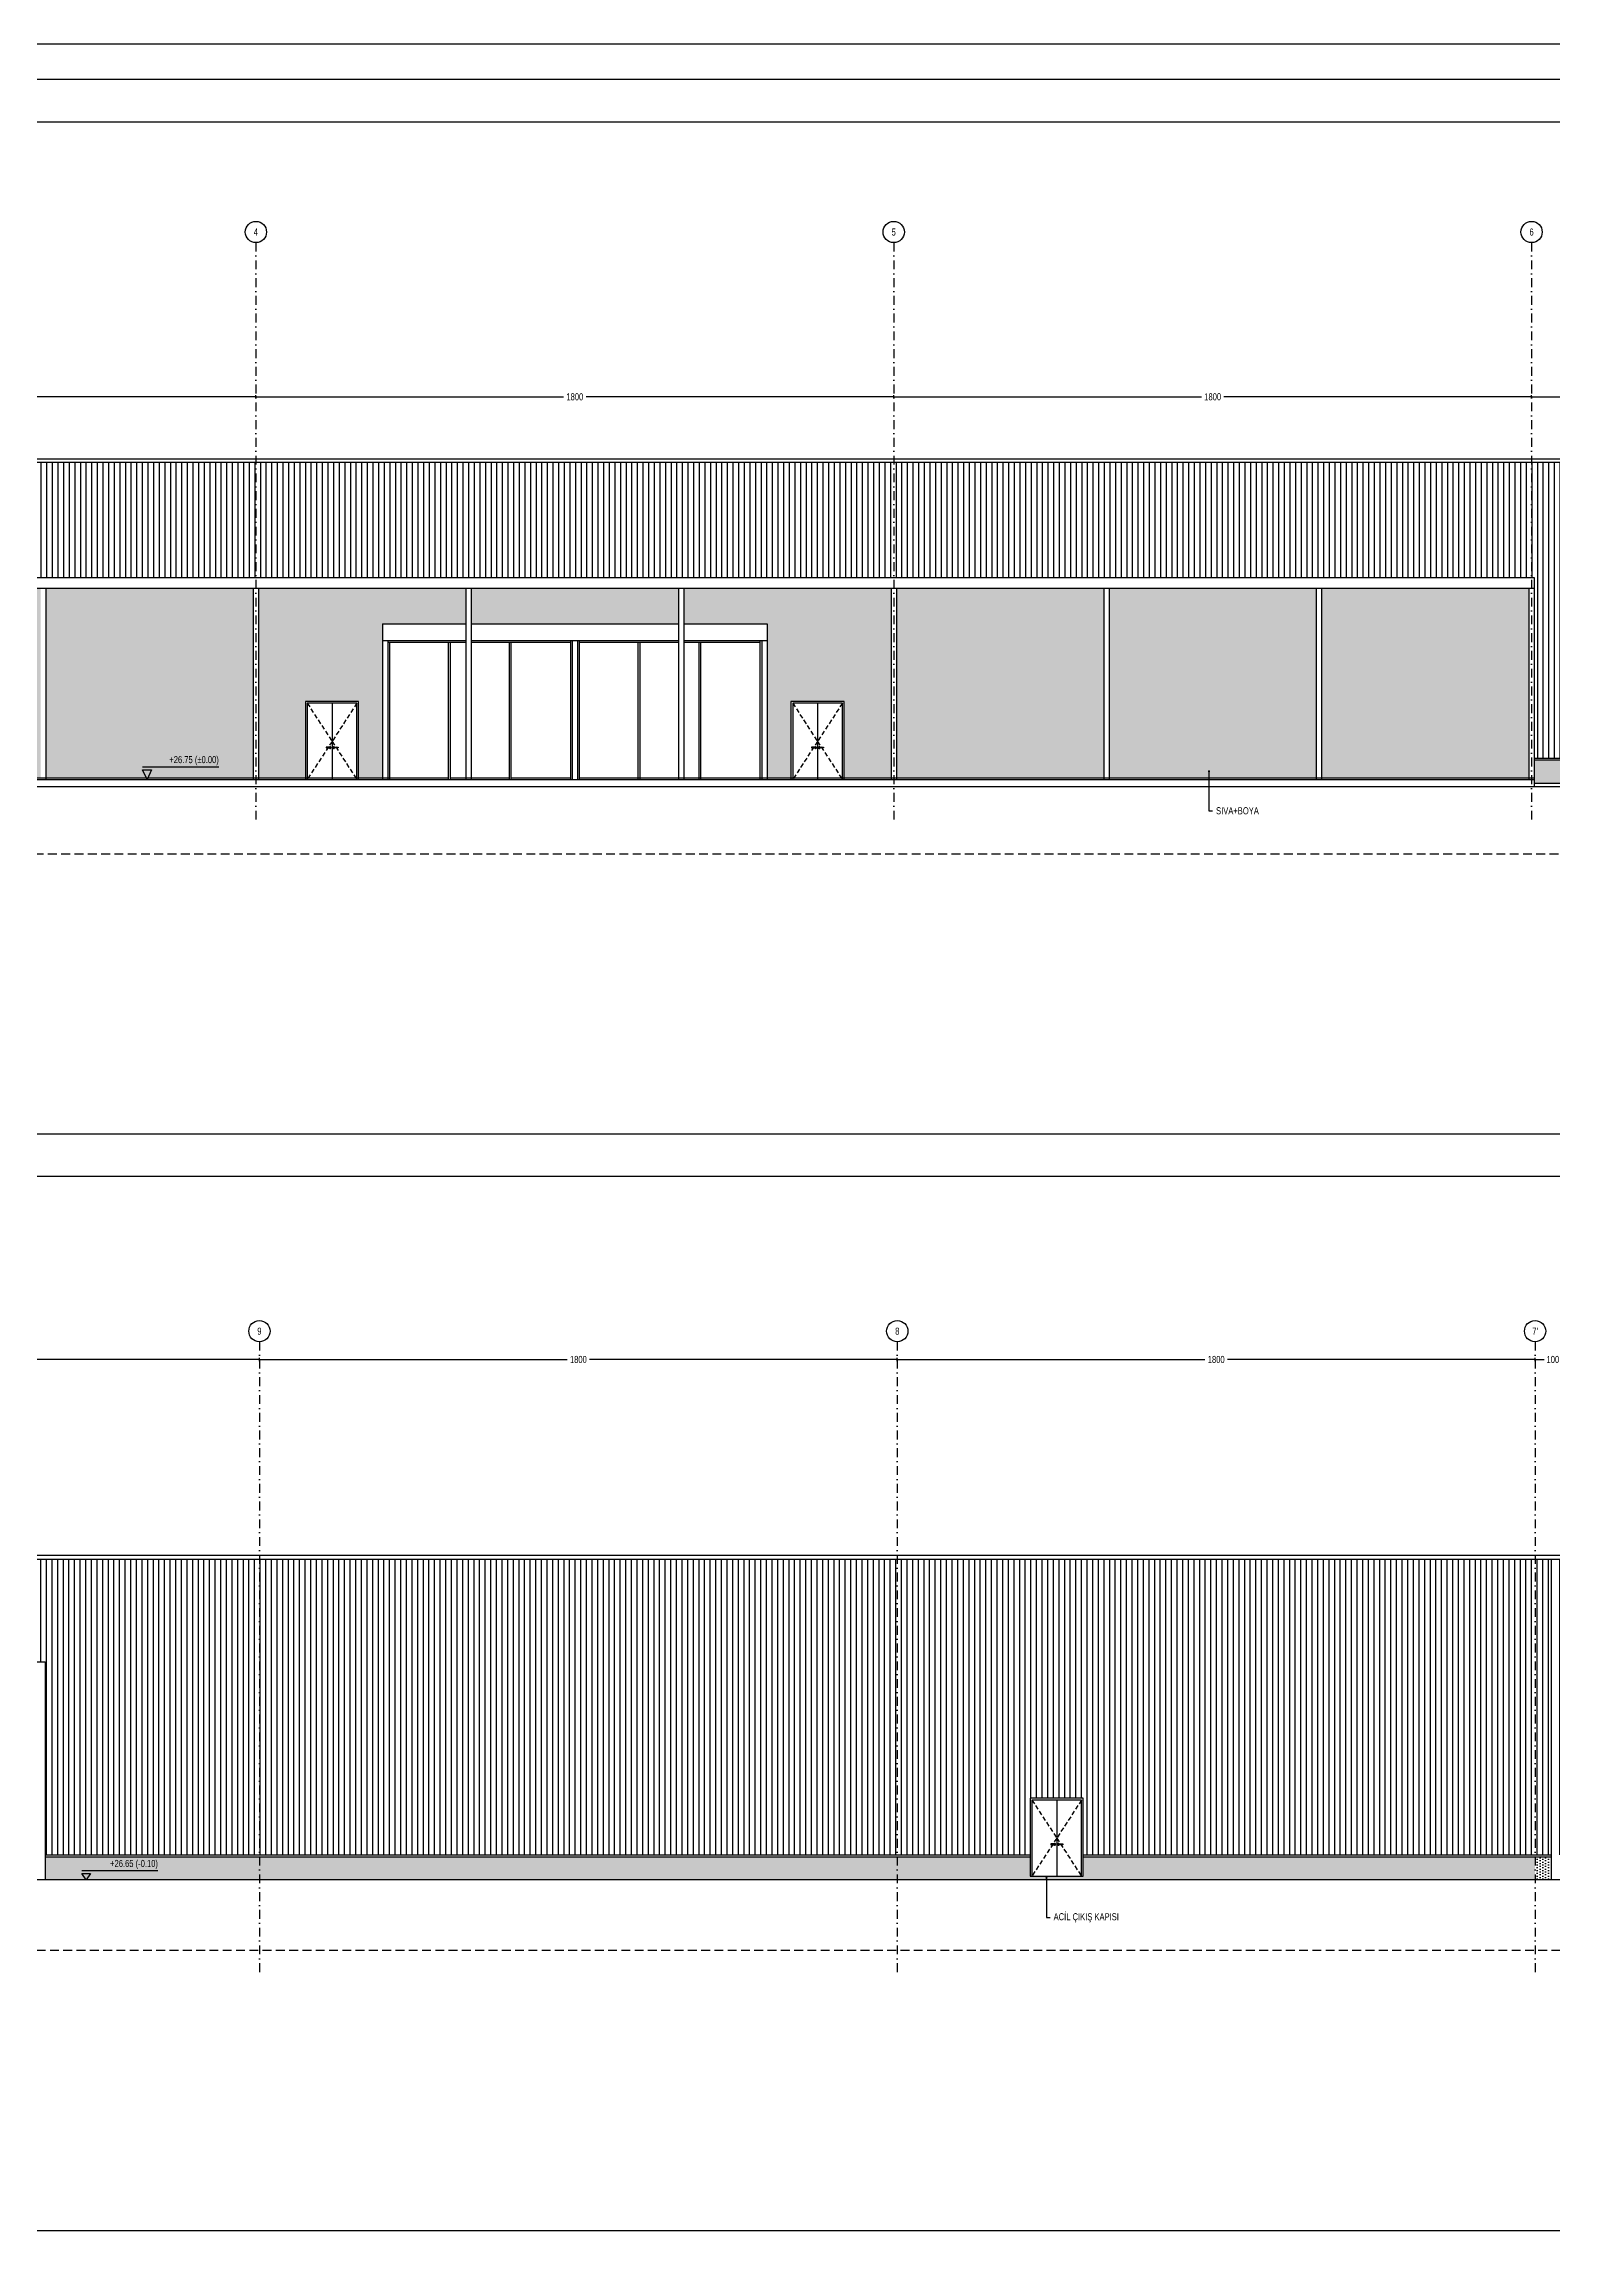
# Model space of a CAD drawing. Header units: centimetres. Extents: x 26569 to 160723, y -3143 to 14565.
# Drawn here: x 135948 to 140206, y 3327 to 9557 of the extents above; entities that cross this region are included whole.
import ezdxf
from ezdxf import colors
from ezdxf.entities.mleader import LeaderData, LeaderLine
from ezdxf.enums import TextEntityAlignment as Align
from ezdxf.math import Vec2, Vec3

# ---------------------------------------------------------------- set-up
doc = ezdxf.new("R2010")
doc.units = ezdxf.units.CM
doc.header["$LTSCALE"] = 100
doc.linetypes.add('DASHDOT2', pattern=[0.5, 0.25, -0.125, 0, -0.125])
doc.linetypes.add('HIDDEN2', pattern=[0.1875, 0.125, -0.0625])
for name, color, linetype in [('A-ANNO-DIMS', 187, 'Continuous'), ('A-ANNO-GRID', 155, 'DASHDOT2'), ('A-ANNO-TTBL', 157, 'Continuous'), ('A-ELEV-01', 255, 'Continuous'), ('A-ELEV-04', 250, 'Continuous'), ('A-HATCH', 253, 'Continuous'), ('L-TOPO', 49, 'Continuous'), ('S-CONC', 5, 'Continuous'), ('S-STEL', 3, 'Continuous')]:
    doc.layers.add(name, color=color, linetype=linetype)
doc.styles.add('Fields_100', font='act_simplex.shx', dxfattribs={"width": 0.8, "height": 20})
doc.dimstyles.new('FIELDS_100', dxfattribs={"dimscale": 0, "dimtxt": 20, "dimasz": 5, "dimexe": 5, "dimexo": 5, "dimgap": 5, "dimtad": 0, "dimdec": 0, "dimzin": 0, "dimdsep": 46, "dimtxsty": 'Fields_100', "dimblk": 'DOT', "dimcen": 0.09, "dimclrt": 50, "dimadec": 0, "dimazin": 0, "dimtfac": 1, "dimtdec": 0, "dimtix": 1, "dimtofl": 0, "dimtmove": 1, "dimatfit": 3, "dimfxl": 5, "dimfxlon": 1, "dimtolj": 1, "dimtzin": 0, "dimarcsym": 0})
pattern_1 = [(90, (127510.777, 72379.569), (-7.9375, 3.96875), [0, -7.9375])]
pattern_2 = [(90, (226648.8524, 69284.568), (-7.9375, 3.96875), [0, -7.9375])]

# ---------------------------------------------------------------- blocks, each defined once
blk = doc.blocks.new('_Dot')
at = {"color": 0, "linetype": 'ByBlock', "lineweight": -2}
blk.add_line((-0.5, 0), (-1, 0), dxfattribs=at)
at = {"color": 0, "linetype": 'ByBlock', "const_width": 0.5}
blk.add_lwpolyline([(-0.25, 0, 1), (0.25, 0, 1)], format="xyb", close=True, dxfattribs=at)
blk = doc.blocks.new('*D451')
at = {"layer": 'A-ANNO-DIMS', "color": 0, "lineweight": -2, "transparency": 16777216}
for p, q in [((134746, 8557), (134746, 8567)), ((134751, 8562), (135614.3, 8562)), ((136541, 8562), (135677.6, 8562)), ((136546, 8557), (136546, 8567))]:
    blk.add_line(p, q, dxfattribs=at)
at = {"layer": 'DEFPOINTS', "color": 0, "transparency": 16777216}
for p in [(136546, 8562), (134746, 8402.9), (136546, 8402.9)]:
    blk.add_point(p, dxfattribs=at)
at = {"layer": 'A-ANNO-DIMS', "color": 0, "lineweight": -2, "transparency": 16777216, "xscale": 5, "yscale": 5, "zscale": 5, "rotation": 180}
blk.add_blockref('_Dot', (134746, 8562), dxfattribs=at)
at = {"layer": 'A-ANNO-DIMS', "color": 0, "lineweight": -2, "transparency": 16777216, "xscale": 5, "yscale": 5, "zscale": 5}
blk.add_blockref('_Dot', (136546, 8562), dxfattribs=at)
at = {"layer": 'A-ANNO-DIMS', "color": 50, "transparency": 16777216, "insert": (135646, 8562), "char_height": 20, "attachment_point": 5, "style": 'Fields_100'}
blk.add_mtext('\\A1;1800', dxfattribs=at)
blk = doc.blocks.new('*D452')
at = {"layer": 'A-ANNO-DIMS', "color": 0, "lineweight": -2, "transparency": 16777216}
for p, q in [((136546, 8557), (136546, 8567)), ((136551, 8562), (137414.3, 8562)), ((138341, 8562), (137477.6, 8562)), ((138346, 8557), (138346, 8567))]:
    blk.add_line(p, q, dxfattribs=at)
at = {"layer": 'DEFPOINTS', "color": 0, "transparency": 16777216}
for p in [(138346, 8562), (136546, 8402.9), (138346, 8402.9)]:
    blk.add_point(p, dxfattribs=at)
at = {"layer": 'A-ANNO-DIMS', "color": 0, "lineweight": -2, "transparency": 16777216, "xscale": 5, "yscale": 5, "zscale": 5, "rotation": 180}
blk.add_blockref('_Dot', (136546, 8562), dxfattribs=at)
at = {"layer": 'A-ANNO-DIMS', "color": 0, "lineweight": -2, "transparency": 16777216, "xscale": 5, "yscale": 5, "zscale": 5}
blk.add_blockref('_Dot', (138346, 8562), dxfattribs=at)
at = {"layer": 'A-ANNO-DIMS', "color": 50, "transparency": 16777216, "insert": (137446, 8562), "char_height": 20, "attachment_point": 5, "style": 'Fields_100'}
blk.add_mtext('\\A1;1800', dxfattribs=at)
blk = doc.blocks.new('*D453')
at = {"layer": 'A-ANNO-DIMS', "color": 0, "lineweight": -2, "transparency": 16777216}
for p, q in [((138346, 8557), (138346, 8567)), ((138351, 8562), (139214.3, 8562)), ((140141, 8562), (139277.6, 8562)), ((140146, 8557), (140146, 8567))]:
    blk.add_line(p, q, dxfattribs=at)
at = {"layer": 'DEFPOINTS', "color": 0, "transparency": 16777216}
for p in [(140146, 8562), (138346, 8402.9), (140146, 8402.9)]:
    blk.add_point(p, dxfattribs=at)
at = {"layer": 'A-ANNO-DIMS', "color": 0, "lineweight": -2, "transparency": 16777216, "xscale": 5, "yscale": 5, "zscale": 5, "rotation": 180}
blk.add_blockref('_Dot', (138346, 8562), dxfattribs=at)
at = {"layer": 'A-ANNO-DIMS', "color": 0, "lineweight": -2, "transparency": 16777216, "xscale": 5, "yscale": 5, "zscale": 5}
blk.add_blockref('_Dot', (140146, 8562), dxfattribs=at)
at = {"layer": 'A-ANNO-DIMS', "color": 50, "transparency": 16777216, "insert": (139246, 8562), "char_height": 20, "attachment_point": 5, "style": 'Fields_100'}
blk.add_mtext('\\A1;1800', dxfattribs=at)
blk = doc.blocks.new('*D454')
at = {"layer": 'A-ANNO-DIMS', "color": 0, "lineweight": -2, "transparency": 16777216}
for p, q in [((140146, 8557), (140146, 8567)), ((140151, 8562), (140964.3, 8562)), ((141841, 8562), (141027.6, 8562)), ((141846, 8557), (141846, 8567))]:
    blk.add_line(p, q, dxfattribs=at)
at = {"layer": 'DEFPOINTS', "color": 0, "transparency": 16777216}
for p in [(141846, 8562), (140146, 8402.9), (141846, 8402.9)]:
    blk.add_point(p, dxfattribs=at)
at = {"layer": 'A-ANNO-DIMS', "color": 0, "lineweight": -2, "transparency": 16777216, "xscale": 5, "yscale": 5, "zscale": 5, "rotation": 180}
blk.add_blockref('_Dot', (140146, 8562), dxfattribs=at)
at = {"layer": 'A-ANNO-DIMS', "color": 0, "lineweight": -2, "transparency": 16777216, "xscale": 5, "yscale": 5, "zscale": 5}
blk.add_blockref('_Dot', (141846, 8562), dxfattribs=at)
at = {"layer": 'A-ANNO-DIMS', "color": 50, "transparency": 16777216, "insert": (140996, 8562), "char_height": 20, "attachment_point": 5, "style": 'Fields_100'}
blk.add_mtext('\\A1;1700', dxfattribs=at)
blk = doc.blocks.new('*D515')
at = {"layer": 'A-ANNO-DIMS', "color": 0, "lineweight": -2, "transparency": 16777216}
for p, q in [((138356, 5840.3), (138356, 5850.3)), ((138361, 5845.3), (139224.3, 5845.3)), ((140151, 5845.3), (139287.6, 5845.3)), ((140156, 5840.3), (140156, 5850.3))]:
    blk.add_line(p, q, dxfattribs=at)
at = {"layer": 'DEFPOINTS', "color": 0, "transparency": 16777216}
for p in [(138356, 5845.3), (138356, 5000.3), (140156, 5000.3)]:
    blk.add_point(p, dxfattribs=at)
at = {"layer": 'A-ANNO-DIMS', "color": 0, "lineweight": -2, "transparency": 16777216, "xscale": 5, "yscale": 5, "zscale": 5, "rotation": 180}
blk.add_blockref('_Dot', (138356, 5845.3), dxfattribs=at)
at = {"layer": 'A-ANNO-DIMS', "color": 0, "lineweight": -2, "transparency": 16777216, "xscale": 5, "yscale": 5, "zscale": 5}
blk.add_blockref('_Dot', (140156, 5845.3), dxfattribs=at)
at = {"layer": 'A-ANNO-DIMS', "color": 50, "transparency": 16777216, "insert": (139256, 5845.3), "char_height": 20, "attachment_point": 5, "style": 'Fields_100'}
blk.add_mtext('\\A1;1800', dxfattribs=at)
blk = doc.blocks.new('*D516')
at = {"layer": 'A-ANNO-DIMS', "color": 0, "lineweight": -2, "transparency": 16777216}
for p, q in [((136556, 5840.3), (136556, 5850.3)), ((136561, 5845.3), (137424.3, 5845.3)), ((138351, 5845.3), (137487.6, 5845.3)), ((138356, 5840.3), (138356, 5850.3))]:
    blk.add_line(p, q, dxfattribs=at)
at = {"layer": 'DEFPOINTS', "color": 0, "transparency": 16777216}
for p in [(136556, 5845.3), (136556, 5000.3), (138356, 5000.3)]:
    blk.add_point(p, dxfattribs=at)
at = {"layer": 'A-ANNO-DIMS', "color": 0, "lineweight": -2, "transparency": 16777216, "xscale": 5, "yscale": 5, "zscale": 5, "rotation": 180}
blk.add_blockref('_Dot', (136556, 5845.3), dxfattribs=at)
at = {"layer": 'A-ANNO-DIMS', "color": 0, "lineweight": -2, "transparency": 16777216, "xscale": 5, "yscale": 5, "zscale": 5}
blk.add_blockref('_Dot', (138356, 5845.3), dxfattribs=at)
at = {"layer": 'A-ANNO-DIMS', "color": 50, "transparency": 16777216, "insert": (137456, 5845.3), "char_height": 20, "attachment_point": 5, "style": 'Fields_100'}
blk.add_mtext('\\A1;1800', dxfattribs=at)
blk = doc.blocks.new('*D517')
at = {"layer": 'A-ANNO-DIMS', "color": 0, "lineweight": -2, "transparency": 16777216}
for p, q in [((140156, 5840.3), (140156, 5850.3)), ((140161, 5845.3), (140181.9, 5845.3)), ((140251, 5845.3), (140230, 5845.3)), ((140256, 5840.3), (140256, 5850.3))]:
    blk.add_line(p, q, dxfattribs=at)
at = {"layer": 'DEFPOINTS', "color": 0, "transparency": 16777216}
for p in [(140156, 5845.3), (140156, 5000.3), (140256, 5000.3)]:
    blk.add_point(p, dxfattribs=at)
at = {"layer": 'A-ANNO-DIMS', "color": 0, "lineweight": -2, "transparency": 16777216, "xscale": 5, "yscale": 5, "zscale": 5, "rotation": 180}
blk.add_blockref('_Dot', (140156, 5845.3), dxfattribs=at)
at = {"layer": 'A-ANNO-DIMS', "color": 0, "lineweight": -2, "transparency": 16777216, "xscale": 5, "yscale": 5, "zscale": 5}
blk.add_blockref('_Dot', (140256, 5845.3), dxfattribs=at)
at = {"layer": 'A-ANNO-DIMS', "color": 50, "transparency": 16777216, "insert": (140206, 5845.3), "char_height": 20, "attachment_point": 5, "style": 'Fields_100'}
blk.add_mtext('\\A1;100', dxfattribs=at)
blk = doc.blocks.new('*D522')
at = {"layer": 'A-ANNO-DIMS', "color": 0, "lineweight": -2, "transparency": 16777216}
for p, q in [((134756, 5840.3), (134756, 5850.3)), ((134761, 5845.3), (135624.3, 5845.3)), ((136551, 5845.3), (135687.6, 5845.3)), ((136556, 5840.3), (136556, 5850.3))]:
    blk.add_line(p, q, dxfattribs=at)
at = {"layer": 'DEFPOINTS', "color": 0, "transparency": 16777216}
for p in [(134756, 5845.3), (134756, 5000.3), (136556, 5000.3)]:
    blk.add_point(p, dxfattribs=at)
at = {"layer": 'A-ANNO-DIMS', "color": 0, "lineweight": -2, "transparency": 16777216, "xscale": 5, "yscale": 5, "zscale": 5, "rotation": 180}
blk.add_blockref('_Dot', (134756, 5845.3), dxfattribs=at)
at = {"layer": 'A-ANNO-DIMS', "color": 0, "lineweight": -2, "transparency": 16777216, "xscale": 5, "yscale": 5, "zscale": 5}
blk.add_blockref('_Dot', (136556, 5845.3), dxfattribs=at)
at = {"layer": 'A-ANNO-DIMS', "color": 50, "transparency": 16777216, "insert": (135656, 5845.3), "char_height": 20, "attachment_point": 5, "style": 'Fields_100'}
blk.add_mtext('\\A1;1800', dxfattribs=at)

msp = doc.modelspace()

# ---------------------------------------------------------------- hatches: boundary and pattern name
at = {"layer": 'A-HATCH'}
h = msp.add_hatch(dxfattribs=at)
h.set_pattern_fill('LINE', color=256, scale=5, angle=90)
h.set_pattern_definition([(90, (127510.777, 72379.57), (-15.875, 1e-15), [])])
h.paths.add_polyline_path([(141890.96, 8377.17), (132900.96, 8377.17), (132900.96, 7542.17), (133533.46, 7542.17), (133533.46, 7972.17), (134458.46, 7972.17), (134458.46, 7542.17), (134738.46, 7542.17), (134738.46, 8052.17), (140153.46, 8052.17), (140153.46, 7542.17), (140733.46, 7542.17), (140733.46, 7972.17), (141658.46, 7972.17), (141658.46, 7542.17), (141890.96, 7542.17)])
h = msp.add_hatch(dxfattribs=at)
h.set_pattern_fill('DOTS', color=256, scale=5, angle=90)
h.set_pattern_definition(pattern_1)
h.paths.add_polyline_path([(135938.46, 8022.17), (135353.46, 8022.17), (135353.46, 7487.17), (135938.46, 7487.17)])
h.paths.add_polyline_path([(136538.46, 8022.17), (135953.46, 8022.17), (135953.46, 7487.17), (136538.46, 7487.17)])
h.paths.add_polyline_path([(137738.46, 8022.17), (137153.46, 8022.17), (137153.46, 7921.67), (137738.46, 7921.67)])
h.paths.add_polyline_path([(138938.46, 8022.17), (138353.46, 8022.17), (138353.46, 7487.17), (138938.46, 7487.17)])
h.paths.add_polyline_path([(139538.46, 8022.17), (138953.46, 8022.17), (138953.46, 7487.17), (139538.46, 7487.17)])
h.paths.add_polyline_path([(140138.46, 8022.17), (139553.46, 8022.17), (139553.46, 7487.17), (140138.46, 7487.17)])
h.paths.add_polyline_path([(138205.96, 7702.17), (138205.96, 7487.17), (138338.46, 7487.17), (138338.46, 8022.17), (137753.46, 8022.17), (137753.46, 7921.67), (137988.46, 7921.67), (137988.46, 7487.17), (138055.96, 7487.17), (138055.96, 7702.17)])
h.paths.add_polyline_path([(136835.96, 7702.17), (136835.96, 7487.17), (136903.46, 7487.17), (136903.46, 7921.67), (137138.46, 7921.67), (137138.46, 8022.17), (136553.46, 8022.17), (136553.46, 7487.17), (136685.96, 7487.17), (136685.96, 7702.17)])
h = msp.add_hatch(dxfattribs=at)
h.set_pattern_fill('DOTS', color=256, scale=5, angle=90)
h.set_pattern_definition(pattern_1)
h.paths.add_polyline_path([(141890.96, 7537.17), (140153.46, 7537.17), (140153.46, 7482.17), (140153.46, 7472.17), (141890.96, 7472.17)])
h.paths.add_polyline_path([(143839.71, 7537.17), (141900.96, 7537.17), (141900.96, 7472.17), (150995.96, 7472.17), (150995.96, 7537.17), (143989.71, 7537.17), (143989.71, 7482.17), (143839.71, 7482.17)])
h = msp.add_hatch(dxfattribs=at)
h.set_pattern_fill('LINE', color=256, scale=5, angle=90)
h.set_pattern_definition([(90, (226648.852, 69284.568), (-15.875, 1e-15), [])])
h.paths.add_polyline_path([(149200.96, 4447.16), (149200.96, 5282.16), (140210.96, 5282.16), (140210.96, 4447.16), (142330.96, 4447.16), (142330.96, 4607.16), (142480.96, 4607.16), (142480.96, 4447.16), (148030.96, 4447.16), (148030.96, 4607.16), (148180.96, 4607.16), (148180.96, 4447.16)])
h.paths.add_polyline_path([(149215.96, 5282.16), (149215.96, 4447.16), (150205.96, 4447.16), (150205.96, 4607.16), (150355.96, 4607.16), (150355.96, 4447.16), (150985.96, 4447.16), (150985.96, 5282.16)])
h.paths.add_polyline_path([(135950.96, 4992.16), (135950.96, 4447.16), (138730.96, 4447.16), (138730.96, 4607.16), (138880.96, 4607.16), (138880.96, 4447.16), (140200.96, 4447.16), (140200.96, 5282.16), (131120.96, 5282.16), (131120.96, 4447.16), (134980.96, 4447.16), (134980.96, 4607.16), (135130.96, 4607.16), (135130.96, 4447.16), (135360.96, 4447.16), (135360.96, 4992.16)])
h = msp.add_hatch(dxfattribs=at)
h.set_pattern_fill('DOTS', color=256, scale=5, angle=90)
h.set_pattern_definition(pattern_2)
h.paths.add_polyline_path([(135365.96, 4377.16), (135365.96, 4442.16), (135130.96, 4442.16), (135130.96, 4377.16)])
h.paths.add_polyline_path([(135950.96, 4442.16), (135950.96, 4377.16), (138355.96, 4377.16), (138355.96, 4442.16)])
h = msp.add_hatch(dxfattribs=at)
h.set_pattern_fill('DOTS', color=256, scale=5, angle=90)
h.set_pattern_definition(pattern_2)
h.paths.add_polyline_path([(138730.96, 4442.16), (138355.96, 4442.16), (138355.96, 4377.16), (140155.96, 4377.16), (140155.96, 4442.16), (138880.96, 4442.16), (138880.96, 4387.16), (138730.96, 4387.16)])
h = msp.add_hatch(dxfattribs=at)
h.set_pattern_fill('DOTS', color=256, scale=5, angle=90)
h.set_pattern_definition(pattern_2)
h.paths.add_polyline_path([(140200.96, 4442.16), (140155.96, 4442.16), (140155.96, 4377.16), (140200.96, 4377.16)])

# ---------------------------------------------------------------- linework, layer by layer
at = {"layer": 'A-ANNO-DIMS'}
for points in [[(136441.38, 7517.17), (136226.23, 7517.17)], [(136269.58, 4402.16), (136054.43, 4402.16)]]:
    msp.add_lwpolyline(points, dxfattribs=at)
for points in [[(136238.73, 7482.17), (136226.23, 7509.67), (136251.23, 7509.67)], [(136066.93, 4377.16), (136054.43, 4394.66), (136079.43, 4394.66)]]:
    msp.add_lwpolyline(points, close=True, dxfattribs=at)
at = {"layer": 'A-ANNO-GRID'}
for p, q in [((136545.96, 8997.08), (136545.96, 7362.17)), ((138345.96, 8997.08), (138345.96, 7362.17)), ((140145.96, 8997.08), (140145.96, 7362.17))]:
    msp.add_line(p, q, dxfattribs=at)
for points in [[(136555.96, 5895.25), (136555.96, 4112.16)], [(138355.96, 5895.25), (138355.96, 4112.16)], [(140155.96, 5895.25), (140155.96, 4112.16)]]:
    msp.add_lwpolyline(points, dxfattribs=at)
at = {"layer": 'A-ANNO-GRID', "linetype": 'Continuous', "ltscale": 10}
for centre in [(136545.96, 9027.08), (138345.96, 9027.08), (140145.96, 9027.08), (136555.96, 5925.25), (138355.96, 5925.25), (140155.96, 5925.25)]:
    msp.add_circle(centre, 30, dxfattribs=at)
at = {"layer": 'A-ANNO-TTBL'}
for p, q in [((153081.02, 9337.18), (28768.76, 9337.09)), ((127081.02, 6482.12), (153081.03, 6482.15)), ((127081.01, 3387.12), (153081.03, 3387.14))]:
    msp.add_line(p, q, dxfattribs=at)
for points in [[(157421.04, -3142.83), (157421.04, 9557.17), (26568.76, 9557.19), (26568.76, -3142.81)], [(157321.04, -3042.83), (157321.04, 9457.17), (26668.76, 9457.19), (26668.76, -3042.81)]]:
    msp.add_lwpolyline(points, close=True, dxfattribs=at)
msp.add_lwpolyline([(153081.02, 6362.17), (127081.01, 6362.15)], dxfattribs=at)
at = {"layer": 'A-ELEV-01'}
for p, q in [((134738.46, 8052.17), (140153.46, 8052.17)), ((140153.46, 8052.17), (140153.46, 7482.17)), ((134738.46, 8022.17), (140153.46, 8022.17)), ((135953.46, 8022.17), (135953.46, 7482.17)), ((136538.46, 8022.17), (136538.46, 7482.17)), ((136553.46, 8022.17), (136553.46, 7482.17)), ((137138.46, 8022.17), (137138.46, 7482.17)), ((137153.46, 8022.17), (137153.46, 7482.17)), ((137738.46, 8022.17), (137738.46, 7482.17)), ((137753.46, 8022.17), (137753.46, 7482.17)), ((138338.46, 8022.17), (138338.46, 7482.17)), ((138353.46, 8022.17), (138353.46, 7482.17)), ((138938.46, 8022.17), (138938.46, 7482.17)), ((138953.46, 8022.17), (138953.46, 7482.17)), ((139538.46, 8022.17), (139538.46, 7482.17)), ((139553.46, 8022.17), (139553.46, 7482.17)), ((140138.46, 8022.17), (140138.46, 7482.17)), ((140153.46, 7542.17), (141890.96, 7542.17)), ((136685.96, 7482.17), (136835.96, 7482.17)), ((138055.96, 7482.17), (138205.96, 7482.17)), ((140153.46, 7537.17), (141890.96, 7537.17)), ((140153.46, 7482.17), (140153.46, 7462.17)), ((140200.96, 5282.16), (140200.96, 4377.16)), ((135950.96, 4447.16), (138730.96, 4447.16)), ((135950.96, 4442.16), (138730.96, 4442.16)), ((138880.96, 4447.16), (140200.96, 4447.16)), ((138880.96, 4442.16), (140200.96, 4442.16)), ((138730.96, 4387.16), (138880.96, 4387.16))]:
    msp.add_line(p, q, dxfattribs=at)
for points in [[(131086.96, 8387.17), (151009.96, 8387.17)], [(131086.96, 8377.17), (151009.96, 8377.17)], [(136835.96, 7482.17), (136835.96, 7702.17), (136685.96, 7702.17), (136685.96, 7482.17)], [(136830.96, 7482.17), (136830.96, 7697.17), (136690.96, 7697.17), (136690.96, 7482.17)], [(136760.96, 7697.17), (136760.96, 7482.17)], [(138205.96, 7482.17), (138205.96, 7702.17), (138055.96, 7702.17), (138055.96, 7482.17)], [(138200.96, 7482.17), (138200.96, 7697.17), (138060.96, 7697.17), (138060.96, 7482.17)], [(138130.96, 7697.17), (138130.96, 7482.17)], [(134738.46, 7482.17), (140153.46, 7482.17)], [(140153.46, 7472.17), (151190.96, 7472.17), (151190.96, 7462.17)], [(131091.61, 5292.16), (131091.61, 5282.16), (151022.31, 5282.16), (151022.31, 5292.16), (131091.61, 5292.16)], [(138880.96, 4387.16), (138880.96, 4607.16), (138730.96, 4607.16), (138730.96, 4387.16)], [(138875.96, 4387.16), (138875.96, 4602.16), (138735.96, 4602.16), (138735.96, 4387.16)], [(138805.96, 4602.16), (138805.96, 4387.16)]]:
    msp.add_lwpolyline(points, dxfattribs=at)
for points in [[(136755.96, 7571.17, 1), (136755.96, 7573.17), (136743.96, 7573.17), (136743.96, 7571.17)], [(136765.96, 7571.17, -1), (136765.96, 7573.17), (136777.96, 7573.17), (136777.96, 7571.17)], [(138125.96, 7571.17, 1), (138125.96, 7573.17), (138113.96, 7573.17), (138113.96, 7571.17)], [(138135.96, 7571.17, -1), (138135.96, 7573.17), (138147.96, 7573.17), (138147.96, 7571.17)], [(138800.96, 4476.16, 1), (138800.96, 4478.16), (138788.96, 4478.16), (138788.96, 4476.16)], [(138810.96, 4476.16, -1), (138810.96, 4478.16), (138822.96, 4478.16), (138822.96, 4476.16)]]:
    msp.add_lwpolyline(points, format="xyb", close=True, dxfattribs=at)
at = {"layer": 'A-ELEV-01', "elevation": 0}
msp.add_lwpolyline([(135360.96, 4377.16), (135360.96, 4992.16), (135950.96, 4992.16), (135950.96, 4377.16)], dxfattribs=at)
at = {"layer": 'A-ELEV-01'}
for centre, start, end in [((136755.96, 7572.17), 203.578178, 156.421822), ((136765.96, 7572.17), 23.578178, 336.421822), ((138125.96, 7572.17), 203.578178, 156.421822), ((138135.96, 7572.17), 23.578178, 336.421822), ((138800.96, 4477.16), 203.578178, 156.421822), ((138810.96, 4477.16), 23.578178, 336.421822)]:
    msp.add_arc(centre, 2.5, start, end, dxfattribs=at)
at = {"layer": 'A-ELEV-04'}
for p, q in [((136903.46, 7921.67), (136903.46, 7482.17)), ((136903.46, 7921.67), (137138.46, 7921.67)), ((137153.46, 7921.67), (137738.46, 7921.67)), ((137753.46, 7921.67), (137988.46, 7921.67)), ((137988.46, 7921.67), (137988.46, 7482.17)), ((136903.46, 7874.67), (137138.46, 7874.67)), ((136917.96, 7874.67), (136917.96, 7482.17)), ((136917.96, 7869.67), (137138.46, 7869.67)), ((136923.46, 7869.67), (136923.46, 7482.17)), ((137153.46, 7874.67), (137738.46, 7874.67)), ((137153.46, 7869.67), (137433.46, 7869.67)), ((137433.46, 7874.67), (137433.46, 7482.17)), ((137438.46, 7874.67), (137438.46, 7482.17)), ((137453.46, 7874.67), (137453.46, 7482.17)), ((137458.46, 7874.67), (137458.46, 7482.17)), ((137458.46, 7869.67), (137738.46, 7869.67)), ((137753.46, 7874.67), (137988.46, 7874.67)), ((137753.46, 7869.67), (137968.46, 7869.67)), ((137968.46, 7874.67), (137968.46, 7482.17)), ((137973.46, 7874.67), (137973.46, 7482.17))]:
    msp.add_line(p, q, dxfattribs=at)
for points in [[(137089.96, 7482.17), (137089.96, 7869.67)], [(137094.96, 7482.17), (137094.96, 7869.67)], [(137261.71, 7482.17), (137261.71, 7869.67)], [(137266.71, 7482.17), (137266.71, 7869.67)], [(134738.46, 7487.17), (137089.96, 7487.17)], [(137094.96, 7487.17), (137261.71, 7487.17)], [(137266.71, 7487.17), (137433.46, 7487.17)], [(137458.46, 7487.17), (140153.46, 7487.17)]]:
    msp.add_lwpolyline(points, dxfattribs=at)
at = {"layer": 'A-ELEV-04', "elevation": 0}
for points in [[(137624.96, 7482.17), (137624.96, 7869.67)], [(137629.96, 7482.17), (137629.96, 7869.67)], [(137796.71, 7482.17), (137796.71, 7869.67)], [(137801.71, 7482.17), (137801.71, 7869.67)]]:
    msp.add_lwpolyline(points, dxfattribs=at)
at = {"layer": 'A-ELEV-04', "linetype": 'HIDDEN2'}
for points in [[(136690.96, 7697.17), (136760.96, 7589.67), (136690.96, 7482.17)], [(136830.96, 7697.17), (136760.96, 7589.67), (136830.96, 7482.17)], [(138060.96, 7697.17), (138130.96, 7589.67), (138060.96, 7482.17)], [(138200.96, 7697.17), (138130.96, 7589.67), (138200.96, 7482.17)], [(138735.96, 4602.16), (138805.96, 4494.66), (138735.96, 4387.16)], [(138875.96, 4602.16), (138805.96, 4494.66), (138875.96, 4387.16)]]:
    msp.add_lwpolyline(points, dxfattribs=at)
at = {"layer": 'L-TOPO', "color": 1, "linetype": 'HIDDEN2', "ltscale": 2}
for points in [[(130162.35, 7332.17), (131684.29, 7272.17), (148449.8, 7272.17), (152261.09, 7332.17)], [(151761.93, 4237.16), (150239.99, 4177.16), (132109, 4177.16), (128297.7, 4237.16)]]:
    msp.add_lwpolyline(points, dxfattribs=at)
at = {"layer": 'S-CONC'}
msp.add_line((130162.35, 7462.17), (152261.09, 7462.17), dxfattribs=at)
msp.add_lwpolyline([(151095.96, 4377.16), (134981.2, 4377.16)], dxfattribs=at)
at = {"layer": 'S-STEL'}
msp.add_lwpolyline([(136917.96, 7482.17), (136923.46, 7482.17)], dxfattribs=at)

# ---------------------------------------------------------------- texts
at = {"layer": 'A-ANNO-DIMS', "color": 50, "char_height": 20, "attachment_point": 9, "style": 'Fields_100'}
for s, insert in [('+26.75 (%%P0.00)', (136441.38, 7522.17)), ('+26.65 (-0.10)', (136269.58, 4407.16))]:
    msp.add_mtext_dynamic_manual_height_columns(s, width=226.336, gutter_width=100, heights=[0], dxfattribs=dict(at, insert=insert))
at = {"layer": 'A-ANNO-GRID', "color": 50, "style": 'Fields_100', "width": 0.8}
for s, rotation, p in [('4', 359.926666, (136545.96, 9027.08)), ('5', 359.926666, (138345.96, 9027.08)), ('6', 359.926666, (140145.96, 9027.08)), ('9', 0.073334, (136555.96, 5925.25)), ('8', 0.073334, (138355.96, 5925.25)), ("7'", 0.073334, (140155.96, 5925.25))]:
    msp.add_text(s, height=20, rotation=rotation, dxfattribs=at).set_placement(p, align=Align.MIDDLE_CENTER)

# ---------------------------------------------------------------- dimensions: what is measured, and where the dimension line sits
at = {"layer": 'A-ANNO-DIMS'}
for base, p1, p2, picture, middle in [((136545.96, 8562), (134745.96, 8402.93), (136545.96, 8402.93), '*D451', (135645.96, 8562)), ((138345.96, 8562), (136545.96, 8402.93), (138345.96, 8402.93), '*D452', (137445.96, 8562)), ((140145.96, 8562), (138345.96, 8402.93), (140145.96, 8402.93), '*D453', (139245.96, 8562)), ((141845.96, 8562), (140145.96, 8402.93), (141845.96, 8402.93), '*D454', (140995.96, 8562))]:
    dim = msp.add_linear_dim(base=base, p1=p1, p2=p2, dimstyle='FIELDS_100', override={"dimscale": 1}, dxfattribs=at)
    dim.commit()
    dim.dimension.update_dxf_attribs({"geometry": picture, "text_midpoint": middle})
for base, p1, p2, picture, middle in [((134755.96, 5845.25), (136555.96, 5000.25), (134755.96, 5000.25), '*D522', (135655.96, 5845.25)), ((136555.96, 5845.25), (138355.96, 5000.25), (136555.96, 5000.25), '*D516', (137455.96, 5845.25)), ((138355.96, 5845.25), (140155.96, 5000.25), (138355.96, 5000.25), '*D515', (139255.96, 5845.25)), ((140155.96, 5845.25), (140255.96, 5000.25), (140155.96, 5000.25), '*D517', (140205.96, 5845.25))]:
    dim = msp.add_linear_dim(base=base, p1=p1, p2=p2, angle=180, dimstyle='FIELDS_100', override={"dimscale": 1}, dxfattribs=at)
    dim.commit()
    dim.dimension.update_dxf_attribs({"geometry": picture, "text_midpoint": middle})

# ---------------------------------------------------------------- leaders
ml = msp.add_multileader_mtext('Standard', dxfattribs=at)
ml.set_content('SIVA+BOYA', color=50, style='Fields_100')
ml.set_leader_properties(color=256)
ml.set_arrow_properties(name='DOT')
ml.build(insert=Vec2(0, 0))
ml.multileader.update_dxf_attribs({"dogleg_length": 10, "arrow_head_size": 6})
ctx = ml.context
ctx.base_point, ctx.char_height, ctx.arrow_head_size, ctx.landing_gap_size, ctx.plane_origin = Vec3(139245.63, 7393.9), 20, 6, 10, Vec3(139690.26, 7500.13)
notes = []
notes.append((ctx, [(0, (1, 1, 0), (139235.63, 7393.9), (1, 0), 10, [(0, [(139235.63, 7505.11)], 0, [])])]))
ctx.mtext.insert, ctx.mtext.flow_direction = Vec3(139255.63, 7403.9), 5
ml = msp.add_multileader_mtext('Standard', dxfattribs=at)
ml.set_content('ACİL ÇIKIŞ KAPISI', color=50, style='Fields_100')
ml.set_leader_properties(color=256)
ml.set_arrow_properties(name='DOT')
ml.build(insert=Vec2(0, 0))
ml.multileader.update_dxf_attribs({"dogleg_length": 10, "arrow_head_size": 6})
ctx = ml.context
ctx.base_point, ctx.char_height, ctx.arrow_head_size, ctx.landing_gap_size, ctx.plane_origin = Vec3(138787.08, 4270.95), 20, 6, 10, Vec3(139231.71, 4377.18)
notes.append((ctx, [(0, (1, 1, 0), (138777.08, 4270.95), (1, 0), 10, [(0, [(138777.08, 4382.16)], 0, [])])]))
ctx.mtext.insert, ctx.mtext.flow_direction = Vec3(138797.08, 4282.86), 5
for ctx, leaders in notes:
    for number, flags, end, landing, length, lines in leaders:
        leader = LeaderData()
        leader.index, (leader.has_last_leader_line, leader.has_dogleg_vector, leader.attachment_direction) = number, flags
        leader.last_leader_point, leader.dogleg_vector, leader.dogleg_length = Vec3(end), Vec3(landing), length
        for number, points, colour, breaks in lines:
            line = LeaderLine()
            line.index, line.vertices, line.color, line.breaks = number, Vec3.list(points), colors.encode_raw_color(colour), breaks
            leader.lines.append(line)
        ctx.leaders.append(leader)

doc.saveas('drawing.dxf')
